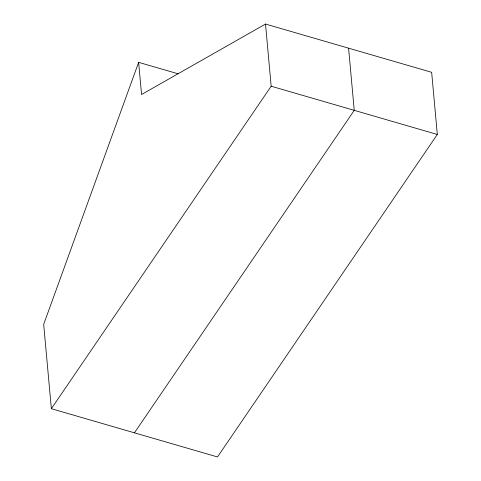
<?xml version="1.0" encoding="UTF-8"?>
<svg xmlns="http://www.w3.org/2000/svg" width="481" height="481" viewBox="0 0 481 481"><rect width="100%" height="100%" fill="white"/><g stroke="black" fill="none" stroke-linecap="round" stroke-linejoin="round"><path stroke-width="0.72" d="M138.636 62.344L43.681 324.356L51.353 408.7L217.502 456.95L437.319 134.47L431.661 72.3L265.512 24.05L141.564 94.516L138.636 62.344L178.024 73.779M51.353 408.7L271.17 86.219L265.512 24.05M134.427 432.828L354.244 110.347L348.587 48.172M271.17 86.219L437.319 134.47"/></g></svg>
